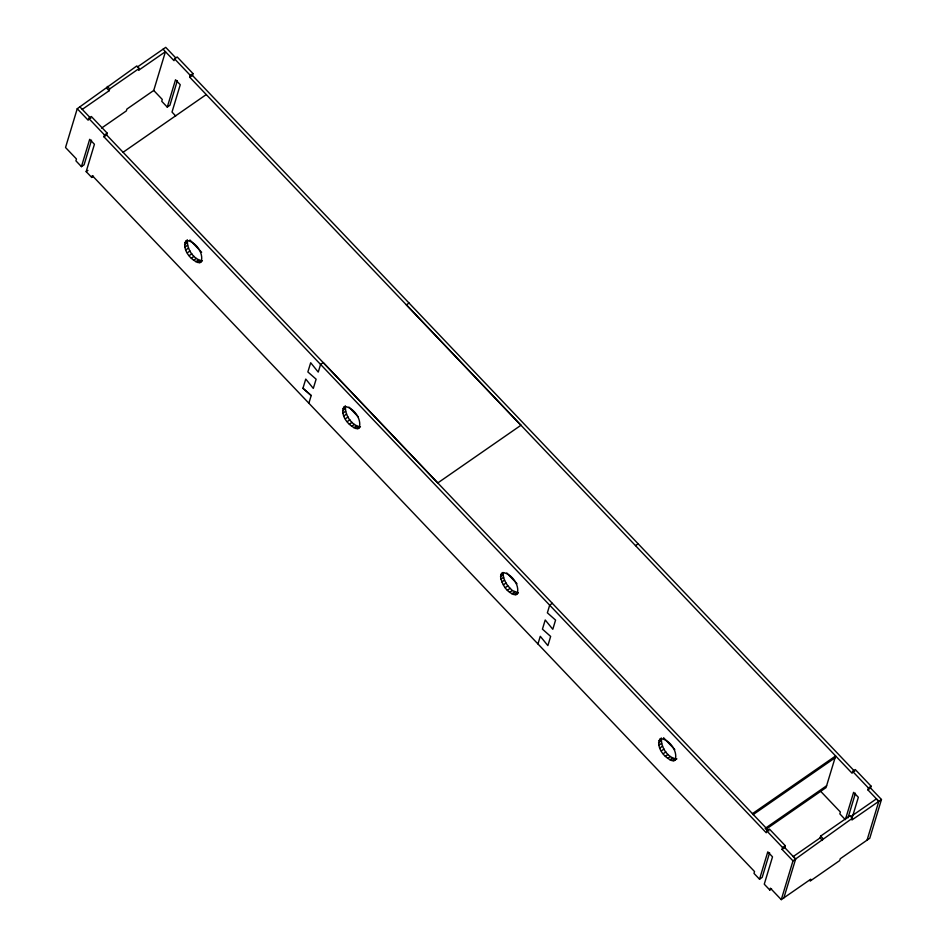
<?xml version="1.0" encoding="UTF-8"?>
<svg xmlns="http://www.w3.org/2000/svg" width="947" height="947" viewBox="0 0 947 947"><rect width="100%" height="100%" fill="white"/><g stroke="black" fill="none" stroke-linecap="round" stroke-linejoin="round"><path stroke-width="1.42" d="M185.576 241.165L186.914 240.467C195.733 241.745 204.161 253.334 201.072 261.976L199.734 262.674C191.022 261.751 179.788 247.108 187.352 239.934M199.734 262.674L202.386 260.827C193.602 259.596 186.926 249.298 187.423 240.727L184.772 242.574M343.607 407.174L344.957 406.476C353.764 407.755 362.192 419.343 359.114 427.985L357.777 428.683C349.064 427.76 337.819 413.117 345.383 405.943M357.777 428.683L360.428 426.848C351.633 425.605 344.957 415.319 345.454 406.748L342.802 408.583M500.572 576.652L501.602 573.219L502.94 572.521C511.759 573.799 520.187 585.388 517.098 594.029L515.76 594.728C507.343 593.733 501.803 584.441 500.572 576.652L503.224 574.817L503.449 572.793L500.797 574.628M676.856 758.843L673.755 760.772C665.043 759.849 653.809 745.206 661.361 738.033M673.755 760.772L676.407 758.938C667.611 757.695 660.947 747.408 661.444 738.838L658.781 740.672M101.578 128.082L126.353 110.906L126.898 109.071L153.734 90.462L165.441 51.683L138.605 70.291L139.162 68.456L136.794 65.959L77.24 108.727L65.532 147.507L76.458 158.989L75.902 160.824L81.43 166.636L84.082 164.802L91.516 140.18M768.905 830.945L323.247 362.559L320.548 364.429L103.969 136.818L106.62 134.971L107.177 133.136L91.374 116.528L88.722 118.375L88.166 120.21L77.24 108.727M81.43 166.636L89.693 139.292L94.428 144.275L86.177 171.62L91.705 177.432L93.469 176.201M82.259 109.379L109.13 90.746L109.686 88.9L139.162 68.456M91.705 177.432L92.261 175.597L754.546 871.56L753.99 873.394L759.53 879.207L762.181 877.372L769.603 852.75M103.969 136.818L104.513 134.983L107.177 133.136M520.921 425.274L189.802 77.275L192.454 75.44L193.01 73.606L177.207 56.998L174.556 58.832L173.999 60.679L163.073 49.185M153.734 90.462L162.292 99.447L161.736 101.293L167.264 107.106L175.526 79.749L180.261 84.733L172.011 112.077L175.692 115.96M177.349 80.649L169.915 105.259L167.264 107.106M189.802 77.275L190.347 75.44L193.01 73.606M308.876 403.185L311.196 395.526L302.945 388.282L305.751 379.06L313.303 388.412L316.12 379.202L307.87 371.946L310.687 362.737L318.239 372.088L320.583 364.406L766.253 832.78L766.81 830.945L769.461 829.11L785.264 845.707L784.708 847.553L782.056 849.388L792.982 860.87L781.275 899.65L770.349 888.168L769.793 890.002L764.265 884.19L772.515 856.846L767.78 851.862L759.53 879.207M537.967 643.948L540.275 636.289L547.875 645.617L550.645 636.431L542.442 629.151L545.212 619.965L552.799 629.282L555.569 620.096L547.366 612.816L549.674 605.169L552.326 603.322M782.056 849.388L782.613 847.553L785.264 845.707M783.891 897.839L795.634 859.036L784.708 847.553M795.598 859.059L793.219 856.573L820.09 837.941L820.647 836.094L850.134 815.651L852.501 818.137L851.945 819.972L881.468 799.493L870.542 788.011L871.098 786.176L855.295 769.568L852.643 771.414L852.087 773.249L406.417 304.863M792.982 860.87L852.501 818.137M848.015 817.829L855.437 793.219M852.572 816.444L858.349 797.303L853.614 792.319L845.351 819.676L839.823 813.864L840.38 812.029L821.061 791.716M867.061 840.143L878.816 801.34L867.89 789.857L868.446 788.011L871.098 786.176M881.468 799.493L869.76 838.273L840.238 858.751L839.681 860.586L810.194 881.041L810.75 879.207L781.275 899.65M675.093 760.074C678.182 751.433 669.742 739.844 660.935 738.565L659.597 739.264M137.41 66.988L165.725 47.35L175.657 57.791M86.177 171.62L87.941 170.389M123.074 152.278L206.257 94.57M184.547 244.598L187.198 242.752M184.914 247.096L187.565 245.249M185.861 249.901L188.512 248.055M187.317 252.813L189.968 250.979M189.175 255.643L191.827 253.808M191.318 258.2L193.981 256.365M193.602 260.307L196.266 258.46M195.875 261.81L198.527 259.963M197.959 262.615L200.61 260.78M406.381 304.898L409.08 303.028M302.945 388.282L311.196 395.526M342.577 410.607L345.229 408.773M342.944 413.105L345.596 411.27M343.891 415.911L346.543 414.076M345.347 418.823L347.999 416.988M347.206 421.664L349.869 419.817M349.36 424.209L352.012 422.374M351.645 426.316L354.296 424.469M353.906 427.819L356.557 425.984M356.001 428.636L358.653 426.789M520.968 425.25L437.739 482.97L106.62 134.971M500.939 579.15L503.591 577.315L503.224 574.817M501.886 581.955L504.538 580.109L503.591 577.315M503.342 584.867L505.994 583.032L504.538 580.109M505.201 587.708L507.852 585.862L512.291 590.514L518.411 592.893L515.76 594.728M507.355 590.253L510.007 588.418M509.628 592.36L512.291 590.514M511.901 593.864L514.552 592.029M513.984 594.669L516.636 592.834M635.508 545.626L638.16 543.791M658.556 742.697L661.207 740.85M658.934 745.194L661.586 743.359M659.881 748L662.533 746.153M661.326 750.912L663.989 749.077M663.196 753.741L665.848 751.906M665.339 756.298L667.99 754.463M667.623 758.405L670.275 756.558M669.884 759.908L672.548 758.062M671.979 760.713L674.631 758.878M752.451 813.651L835.633 755.955L826.033 787.62L765.792 829.406M753.102 814.645L835.076 757.789M765.14 828.4L826.636 785.75M867.89 789.857L870.542 788.011M850.737 816.681L876.401 798.877L878.769 801.363M769.793 890.002L771.568 888.771M192.454 75.44L854.739 771.403M174.556 58.832L190.347 75.44M852.643 771.414L868.446 788.011M107.307 86.414L109.686 88.9M820.647 836.094L823.014 838.592M106.762 88.249L109.13 90.746M820.09 837.941L822.458 840.427M79.891 106.893L90.817 118.375M88.722 118.375L104.513 134.983M766.81 830.945L782.613 847.553M189.933 239.97L201.64 252.269M348.97 407.115L358.132 416.751M506.787 572.971L516.967 583.672M663.575 737.749L674.773 749.515M505.994 583.032L507.852 585.862"/></g></svg>
